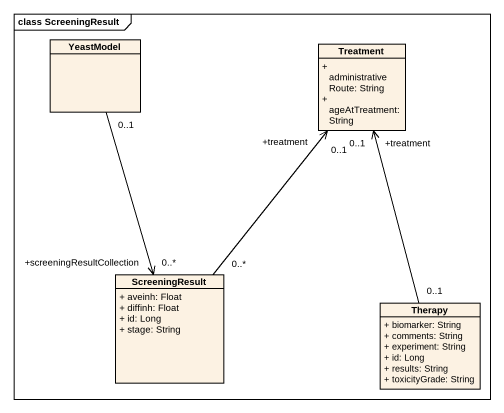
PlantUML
@startuml
mainframe class ScreeningResult
hide circle
hide empty members
skinparam classAttributeIconSize 0
class YeastModel
class Treatment {
  + administrativeRoute: String
  + ageAtTreatment: String
}
class ScreeningResult {
  + aveinh: Float
  + diffinh: Float
  + id: Long
  + stage: String
}
class Therapy {
  + biomarker: String
  + comments: String
  + experiment: String
  + id: Long
  + results: String
  + toxicityGrade: String
}
Treatment "+treatment\n0..1" <-- "0..*" ScreeningResult
Treatment "+treatment\n0..1" <-- "0..1" Therapy
ScreeningResult "+screeningResultCollection\n0..*" <-up- "0..1" YeastModel
@enduml
